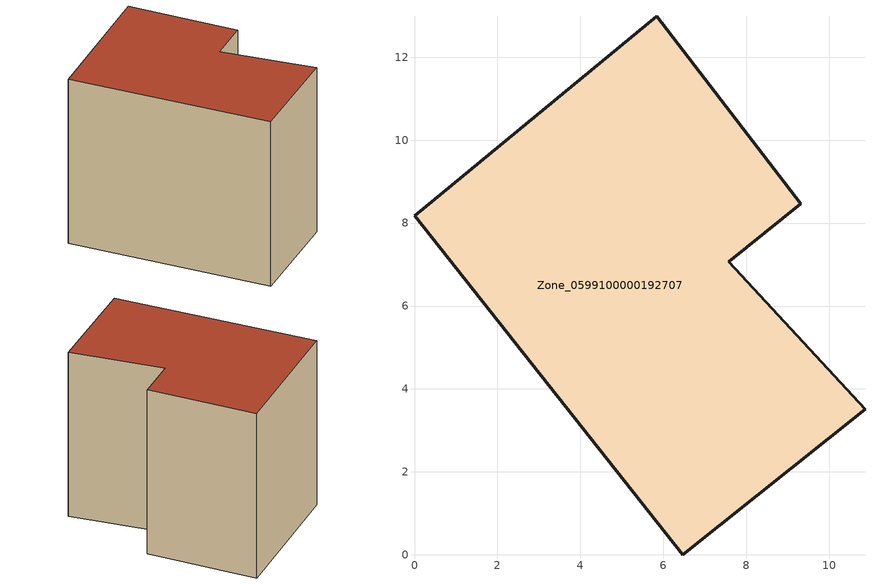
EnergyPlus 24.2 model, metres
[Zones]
Zone_0599100000192707
 floor ground (C_G): 0,8.18 5.85,12.99 9.31,8.47 7.58,7.07 10.87,3.51 6.46,0 z0
 wall outside (C_F): 6.46,0 10.87,3.51 7.58,7.07 9.31,8.47 5.85,12.99 0,8.18 6.46,0 z0:8.96
 roof outside (C_R): 5.85,12.99 0,8.18 6.46,0 10.87,3.51 7.58,7.07 9.31,8.47 z8.96
[BUILDING]
Pand.0599100000192707: North Axis=0; Terrain=City; Loads Convergence Tolerance Value=0.04; Temperature Convergence Tolerance Value=0.4; Solar Distribution=FullExterior; Maximum Number of Warmup Days=25; Minimum Number of Warmup Days=1
[Site:Location]
Rotterdam.The.Hague.AP_ZH_NLD Design_Conditions: Latitude=51.96; Longitude=4.45; Time Zone=1; Elevation=-4.5
[SITE:GROUNDTEMPERATURE:BUILDINGSURFACE]
18, 18, 18, 18, 18, 18, 18, 18, 18, 18, 18, 18
[MATERIAL] Thermal Absorptance=0.9; Solar Absorptance=0.7; Visible Absorptance=0.7
Name | Roughness | Thickness | Conductivity | Density | Specific Heat
G.TI.1946 | MediumSmooth | 0.15 | 1 | 540 | 1210
F.TI.1946 | Rough | 0.3 | 0.857143 | 1920 | 840
R.TI.1946 | MediumRough | 0.2 | 0.1 | 1500 | 1000
[CONSTRUCTION]
C_G: G.TI.1946
C_F: F.TI.1946
C_R: R.TI.1946
[ZONE]
Zone_0599100000192707: Type=1; Multiplier=1; Ceiling Height=Autocalculate; Volume=Autocalculate; Floor Area=autocalculate; Part of Total Floor Area=Yes
[ZONEINFILTRATION:DESIGNFLOWRATE]
Infil_Zone_0599100000192707: Zone or ZoneList or Space or SpaceList=Zone_0599100000192707; Schedule=AlwaysOn; Design Flow Rate Calculation Method=Flow/Area; Flow Rate per Floor Area=0.003; Constant Term Coefficient=1; Temperature Term Coefficient=0; Velocity Term Coefficient=0; Velocity Squared Term Coefficient=0
[HVACTEMPLATE:ZONE:IDEALLOADSAIRSYSTEM]
Zone_0599100000192707: Maximum Heating Supply Air Temperature=50; Minimum Cooling Supply Air Temperature=13; Maximum Heating Supply Air Humidity Ratio=0.0156; Minimum Cooling Supply Air Humidity Ratio=0.0077; Heating Limit=NoLimit; Cooling Limit=NoLimit; Dehumidification Control Type=ConstantSensibleHeatRatio; Cooling Sensible Heat Ratio=0.7; Dehumidification Setpoint=60; Humidification Control Type=None; Humidification Setpoint=30; Outdoor Air Method=None; Outdoor Air Flow Rate per Person=0.00944; Outdoor Air Flow Rate per Zone Floor Area=0; Outdoor Air Flow Rate per Zone=0; Demand Controlled Ventilation Type=None; Outdoor Air Economizer Type=NoEconomizer; Heat Recovery Type=None; Sensible Heat Recovery Effectiveness=0.7; Latent Heat Recovery Effectiveness=0.65
[ZONECONTROL:THERMOSTAT]
ThermostatControl_Zone_0599100000192707: Zone or ZoneList=Zone_0599100000192707; Control Type Schedule=DualSetpointControlType; Control 1=Thermostat_Zone_0599100000192707; Temperature Difference Between Cutout And Setpoint=0
[THERMOSTATSETPOINT:DUALSETPOINT]
Thermostat_Zone_0599100000192707: Heating Setpoint Temperature Schedule=HeatingSetpoint_Zone_0599100000192707; Cooling Setpoint Temperature Schedule=CoolingSetpoint_Zone_0599100000192707
[SCHEDULE:COMPACT]
HeatingSetpoint_Zone_0599100000192707: Through: 12/31, For: AllDays, Until: 24:00, 21
CoolingSetpoint_Zone_0599100000192707: Through: 12/31, For: AllDays, Until: 24:00, 24
DualSetpointControlType: Through: 12/31, For: AllDays, Until: 24:00, 4
AlwaysOn: Through: 12/31, For: AllDays, Until: 24:00, 1
